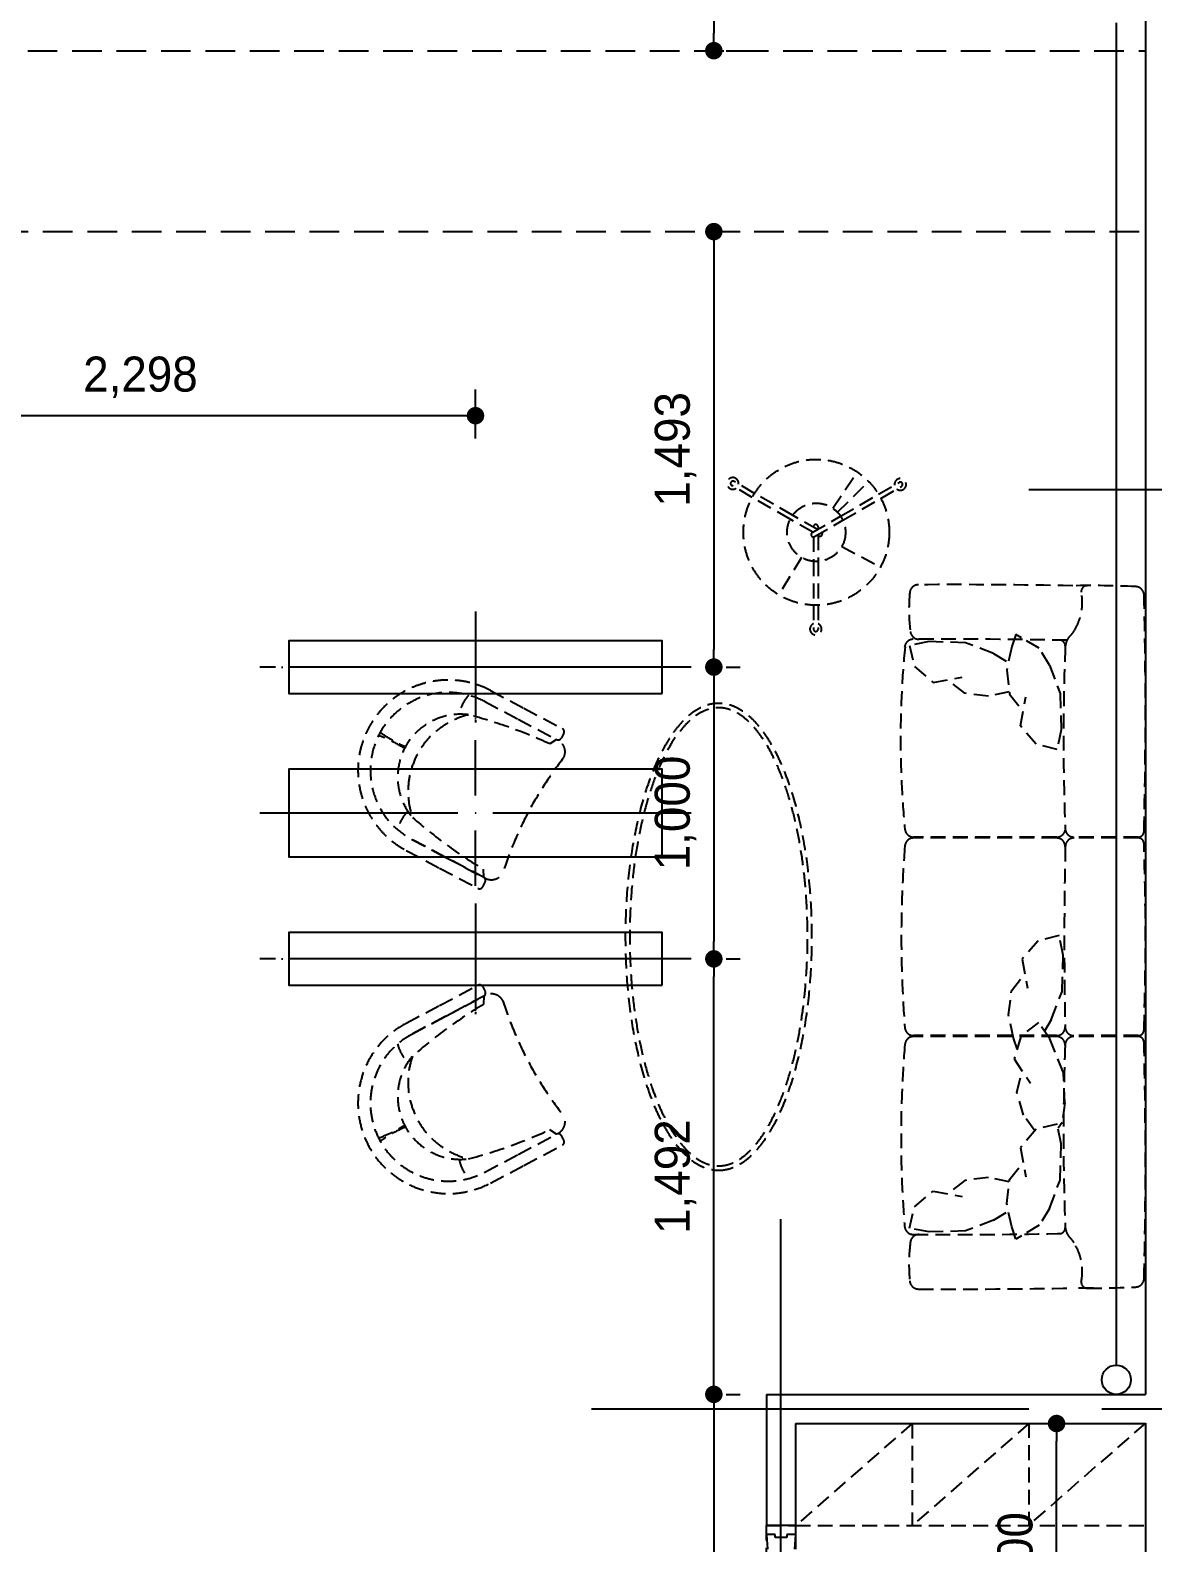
# Model space of a CAD drawing. Header units: millimetres. Extents: x -224448 to 1592092, y -164641 to 319001.
# Drawn here: x 95751 to 99600, y 154292 to 159476 of the extents above; entities that cross this region are included whole.
import ezdxf

# ---------------------------------------------------------------- set-up
doc = ezdxf.new("R2010")
doc.units = ezdxf.units.MM
for name, pattern in [('CEN', [62, 60, -1, 0, -1]), ('CENTER2', [1.125, 0.75, -0.125, 0.125, -0.125]), ('HIDDEN', [9.525, 6.35, -3.175]), ('HIDDENX2', [19.05, 12.7, -6.35])]:
    doc.linetypes.add(name, pattern=pattern)
doc.layers.get('Defpoints').update_dxf_attribs({"color": 35})
for name, color, linetype in [('ARREA', 1, 'Continuous'), ('DIM', 3, 'Continuous'), ('I-LIGHT', 1, 'Continuous'), ('I_FUR', 6, 'Continuous'), ('I_HAT', 8, 'Continuous'), ('I_WALL', 3, 'Continuous')]:
    doc.layers.add(name, color=color, linetype=linetype)
doc.styles.add('IABU-글꼴스타일', font='')
doc.styles.get('IABU-글꼴스타일').set_extended_font_data('HY울릉도L')
doc.dimstyles.new('IABC-100 (SUB)', dxfattribs={"dimscale": 60, "dimtxt": 2, "dimasz": 1, "dimexe": 1.5, "dimexo": 2, "dimgap": 1, "dimtad": 1, "dimdec": 0, "dimdsep": 46, "dimlunit": 6, "dimtxsty": 'IABU-글꼴스타일', "dimblk": '1234_Dot', "dimcen": 1, "dimclrd": 4, "dimclre": 4, "dimclrt": 7, "dimadec": 0, "dimazin": 0, "dimtfac": 1, "dimtdec": 0, "dimtix": 1, "dimtmove": 2, "dimatfit": 3, "dimldrblk": '1234_Dot', "dimfxl": 2, "dimtolj": 1, "dimtzin": 0, "dimarcsym": 0})

# ---------------------------------------------------------------- blocks, each defined once
blk = doc.blocks.new('J6')
at = {"layer": 'I_FUR', "color": 8, "linetype": 'HIDDEN', "ltscale": 8}
for p, q in [((142581, 43521.6), (142581, 44761.6)), ((142681, 44761.6), (142581, 43521.6)), ((142581, 44761.6), (142681, 43521.6)), ((142681, 44761.6), (142681, 43521.6))]:
    blk.add_line(p, q, dxfattribs=at)
for points in [[(142581, 44791.6), (142681, 44791.6), (142681, 44761.6), (142651, 44761.6), (142651, 44751.6), (142611, 44751.6), (142611, 44761.6), (142581, 44761.6), (142581, 44791.6)], [(142581, 43491.6), (142681, 43491.6), (142681, 43521.6), (142651, 43521.6), (142651, 43531.6), (142611, 43531.6), (142611, 43521.6), (142581, 43521.6), (142581, 43491.6)]]:
    blk.add_lwpolyline(points, close=True, dxfattribs=at)
blk = doc.blocks.new('j28')
at = {"layer": 'I-LIGHT', "linetype": 'CEN', "ltscale": 23}
blk.add_line((95850, 128400), (95850, 126920), dxfattribs=at)
at = {"layer": 'I-LIGHT', "linetype": 'CEN', "ltscale": 6}
blk.add_line((95660, 127660), (96040, 127660), dxfattribs=at)
at = {"layer": 'I-LIGHT', "linetype": 'Continuous'}
blk.add_lwpolyline([(95940, 128300), (95760, 128300), (95760, 127020), (95940, 127020)], close=True, dxfattribs=at)
blk = doc.blocks.new('1234_Dot')
at = {"color": 0, "linetype": 'ByBlock', "lineweight": -2}
blk.add_line((-0.5, 0), (-1, 0), dxfattribs=at)
at = {"color": 0, "linetype": 'ByBlock', "const_width": 0.5}
blk.add_lwpolyline([(-0.25, 0, 1), (0.25, 0, 1)], format="xyb", close=True, dxfattribs=at)
blk = doc.blocks.new('*D587')
at = {"layer": 'Defpoints', "color": 0, "ltscale": 50, "transparency": 16777216}
for p in [(97637.5, 161400.6), (98017.5, 159405.5), (98094.8, 159405.5)]:
    blk.add_point(p, dxfattribs=at)
at = {"layer": 'DIM', "color": 4, "lineweight": -2, "ltscale": 50, "transparency": 16777216}
for p, q in [((97757.5, 161400.6), (98184.8, 161400.6)), ((98094.8, 161340.6), (98094.8, 159465.5)), ((98137.5, 159405.5), (98184.8, 159405.5))]:
    blk.add_line(p, q, dxfattribs=at)
at = {"layer": 'DIM', "color": 4, "lineweight": -2, "ltscale": 50, "transparency": 16777216, "xscale": 60, "yscale": 60, "zscale": 60}
for p, rotation in [((98094.8, 161400.6), 90), ((98094.8, 159405.5), 270)]:
    blk.add_blockref('1234_Dot', p, dxfattribs=dict(at, rotation=rotation))
at = {"layer": 'DIM', "color": 7, "ltscale": 50, "transparency": 16777216, "insert": (97963.4, 160403), "char_height": 120, "attachment_point": 5, "rotation": 90, "style": 'IABU-글꼴스타일'}
blk.add_mtext('\\A1;1,995', dxfattribs=at)
blk = doc.blocks.new('*D588')
at = {"layer": 'Defpoints', "color": 0, "ltscale": 50, "transparency": 16777216}
for p in [(98017.5, 158785.5), (98017.5, 157293), (98094.8, 157293)]:
    blk.add_point(p, dxfattribs=at)
at = {"layer": 'DIM', "color": 4, "lineweight": -2, "ltscale": 50, "transparency": 16777216}
for p, q in [((98137.5, 158785.5), (98184.8, 158785.5)), ((98094.8, 158725.5), (98094.8, 157353)), ((98137.5, 157293), (98184.8, 157293))]:
    blk.add_line(p, q, dxfattribs=at)
at = {"layer": 'DIM', "color": 4, "lineweight": -2, "ltscale": 50, "transparency": 16777216, "xscale": 60, "yscale": 60, "zscale": 60}
for p, rotation in [((98094.8, 158785.5), 90), ((98094.8, 157293), 270)]:
    blk.add_blockref('1234_Dot', p, dxfattribs=dict(at, rotation=rotation))
at = {"layer": 'DIM', "color": 7, "ltscale": 50, "transparency": 16777216, "insert": (97963.4, 158039.2), "char_height": 120, "attachment_point": 5, "rotation": 90, "style": 'IABU-글꼴스타일'}
blk.add_mtext('\\A1;1,493', dxfattribs=at)
blk = doc.blocks.new('*D589')
at = {"layer": 'Defpoints', "color": 0, "ltscale": 50, "transparency": 16777216}
for p in [(98017.5, 154800.5), (97937.9, 152820.5), (98094.8, 152820.5)]:
    blk.add_point(p, dxfattribs=at)
at = {"layer": 'DIM', "color": 4, "lineweight": -2, "ltscale": 50, "transparency": 16777216}
for p, q in [((98137.5, 154800.5), (98184.8, 154800.5)), ((98094.8, 154740.5), (98094.8, 152880.5)), ((98057.9, 152820.5), (98184.8, 152820.5))]:
    blk.add_line(p, q, dxfattribs=at)
at = {"layer": 'DIM', "color": 4, "lineweight": -2, "ltscale": 50, "transparency": 16777216, "xscale": 60, "yscale": 60, "zscale": 60}
for p, rotation in [((98094.8, 154800.5), 90), ((98094.8, 152820.5), 270)]:
    blk.add_blockref('1234_Dot', p, dxfattribs=dict(at, rotation=rotation))
at = {"layer": 'DIM', "color": 7, "ltscale": 50, "transparency": 16777216, "insert": (97963.4, 153810.5), "char_height": 120, "attachment_point": 5, "rotation": 90, "style": 'IABU-글꼴스타일'}
blk.add_mtext('\\A1;1,980', dxfattribs=at)
blk = doc.blocks.new('*D607')
at = {"layer": 'Defpoints', "color": 0, "ltscale": 50, "transparency": 16777216}
for p in [(94979.9, 158154.6), (94979.9, 157956.6), (97277.5, 157956.6)]:
    blk.add_point(p, dxfattribs=at)
at = {"layer": 'DIM', "color": 4, "lineweight": -2, "ltscale": 50, "transparency": 16777216}
for p, q in [((94979.9, 158076.6), (94979.9, 158244.6)), ((97277.5, 158076.6), (97277.5, 158244.6)), ((97217.5, 158154.6), (95039.9, 158154.6))]:
    blk.add_line(p, q, dxfattribs=at)
at = {"layer": 'DIM', "color": 4, "lineweight": -2, "ltscale": 50, "transparency": 16777216, "xscale": 60, "yscale": 60, "zscale": 60, "rotation": 180}
blk.add_blockref('1234_Dot', (94979.9, 158154.6), dxfattribs=at)
at = {"layer": 'DIM', "color": 4, "lineweight": -2, "ltscale": 50, "transparency": 16777216, "xscale": 60, "yscale": 60, "zscale": 60}
blk.add_blockref('1234_Dot', (97277.5, 158154.6), dxfattribs=at)
at = {"layer": 'DIM', "color": 7, "ltscale": 50, "transparency": 16777216, "insert": (96128.7, 158286), "char_height": 120, "attachment_point": 5, "style": 'IABU-글꼴스타일'}
blk.add_mtext('\\A1;2,298', dxfattribs=at)
blk = doc.blocks.new('*D896')
at = {"layer": 'Defpoints', "color": 0, "ltscale": 50, "transparency": 16777216}
for p in [(99150, 154700.5), (99270, 154700.5), (99150, 153700.6)]:
    blk.add_point(p, dxfattribs=at)
at = {"layer": 'DIM', "color": 4, "lineweight": -2, "ltscale": 50, "transparency": 16777216}
for p, q in [((99270, 154700.5), (99360, 154700.5)), ((99270, 153760.6), (99270, 154640.5)), ((99270, 153700.6), (99360, 153700.6))]:
    blk.add_line(p, q, dxfattribs=at)
at = {"layer": 'DIM', "color": 4, "lineweight": -2, "ltscale": 50, "transparency": 16777216, "xscale": 60, "yscale": 60, "zscale": 60}
for p, rotation in [((99270, 154700.5), 90), ((99270, 153700.6), 270)]:
    blk.add_blockref('1234_Dot', p, dxfattribs=dict(at, rotation=rotation))
at = {"layer": 'DIM', "color": 7, "ltscale": 50, "transparency": 16777216, "insert": (99138.6, 154200.5), "char_height": 120, "attachment_point": 5, "rotation": 90, "style": 'IABU-글꼴스타일'}
blk.add_mtext('\\A1;1,000', dxfattribs=at)
blk = doc.blocks.new('*D902')
at = {"layer": 'Defpoints', "color": 0, "ltscale": 50, "transparency": 16777216}
for p in [(98017.5, 157293), (98017.5, 156293), (98094.8, 156293)]:
    blk.add_point(p, dxfattribs=at)
at = {"layer": 'DIM', "color": 4, "lineweight": -2, "ltscale": 50, "transparency": 16777216}
for p, q in [((98137.5, 157293), (98184.8, 157293)), ((98094.8, 157233), (98094.8, 156353)), ((98137.5, 156293), (98184.8, 156293))]:
    blk.add_line(p, q, dxfattribs=at)
at = {"layer": 'DIM', "color": 4, "lineweight": -2, "ltscale": 50, "transparency": 16777216, "xscale": 60, "yscale": 60, "zscale": 60}
for p, rotation in [((98094.8, 157293), 90), ((98094.8, 156293), 270)]:
    blk.add_blockref('1234_Dot', p, dxfattribs=dict(at, rotation=rotation))
at = {"layer": 'DIM', "color": 7, "ltscale": 50, "transparency": 16777216, "insert": (97963.4, 156793), "char_height": 120, "attachment_point": 5, "rotation": 90, "style": 'IABU-글꼴스타일'}
blk.add_mtext('\\A1;1,000', dxfattribs=at)
blk = doc.blocks.new('*D903')
at = {"layer": 'Defpoints', "color": 0, "ltscale": 50, "transparency": 16777216}
for p in [(98017.5, 156293), (98094.8, 156293), (98017.5, 154800.5)]:
    blk.add_point(p, dxfattribs=at)
at = {"layer": 'DIM', "color": 4, "lineweight": -2, "ltscale": 50, "transparency": 16777216}
for p, q in [((98137.5, 156293), (98184.8, 156293)), ((98094.8, 154860.5), (98094.8, 156233)), ((98137.5, 154800.5), (98184.8, 154800.5))]:
    blk.add_line(p, q, dxfattribs=at)
at = {"layer": 'DIM', "color": 4, "lineweight": -2, "ltscale": 50, "transparency": 16777216, "xscale": 60, "yscale": 60, "zscale": 60}
for p, rotation in [((98094.8, 156293), 90), ((98094.8, 154800.5), 270)]:
    blk.add_blockref('1234_Dot', p, dxfattribs=dict(at, rotation=rotation))
at = {"layer": 'DIM', "color": 7, "ltscale": 50, "transparency": 16777216, "insert": (97963.4, 155546.7), "char_height": 120, "attachment_point": 5, "rotation": 90, "style": 'IABU-글꼴스타일'}
blk.add_mtext('\\A1;1,492', dxfattribs=at)
blk = doc.blocks.new('j98')
at = {"layer": 'I-LIGHT'}
for p, q in [((95797.1, 141105.6), (95797.1, 140425.6)), ((95547.1, 140365.6), (95737.1, 140365.6)), ((95797.1, 140365.6), (95796.1, 140365.6)), ((95797.1, 140366.6), (95797.1, 140364.6)), ((95797.1, 140365.6), (95798.1, 140365.6)), ((95857.1, 140365.6), (96047.1, 140365.6)), ((95797.1, 140305.6), (95797.1, 139625.6))]:
    blk.add_line(p, q, dxfattribs=at)
at = {"layer": 'I-LIGHT', "linetype": 'Continuous'}
blk.add_lwpolyline([(95647.1, 139725.6), (95947.1, 139725.6), (95947.1, 141005.6), (95647.1, 141005.6)], close=True, dxfattribs=at)

msp = doc.modelspace()

# ---------------------------------------------------------------- hatches: boundary and pattern name
at = {"layer": 'I_HAT'}
h = msp.add_hatch(dxfattribs=at)
h.set_pattern_fill('ANSI31', color=256, scale=10)
h.set_pattern_definition([(45, (-33519.093, 10146.922), (-22.4506403, 22.4506403), [])])
h.paths.add_polyline_path([(94879.894, 159405.492), (94556.894, 159405.492), (94556.894, 158885.492), (94879.894, 158885.492)])
h.paths.add_polyline_path([(94876.894, 152780.492), (94556.894, 152780.492), (94556.894, 152600.492), (94876.894, 152600.492)])
h.paths.add_polyline_path([(94876.894, 152600.492), (94556.894, 152600.492), (94556.894, 152500.492), (94876.894, 152500.492)])
h.paths.add_polyline_path([(94876.894, 152500.412), (94556.894, 152500.412), (94556.894, 152495.728), (94876.894, 152495.728)])
h.paths.add_polyline_path([(94876.894, 152495.728), (94556.894, 152495.728), (94556.894, 152477.374), (94876.894, 152477.374)])
h.paths.add_polyline_path([(94876.894, 152477.374), (94556.894, 152477.374), (94556.894, 152473.374), (94876.894, 152473.374)])
h.paths.add_polyline_path([(94876.894, 152473.374), (94556.894, 152473.374), (94556.894, 152455.728), (94876.894, 152455.728)])
h.paths.add_polyline_path([(94876.894, 152455.728), (94556.894, 152455.728), (94556.894, 152400.492), (94876.894, 152400.492)])
h.paths.add_polyline_path([(94349.998, 155574.42), (94349.998, 156091.563), (94147.141, 156091.563), (94147.141, 155574.42)], flags=9)
h.paths.add_polyline_path([(94349.998, 152402.706), (94349.998, 152771.277), (94169.998, 152771.277), (94169.998, 152402.706)], flags=9)
h.paths.add_polyline_path([(102438.934, 158775.865), (103025.111, 158775.865), (103025.111, 158955.36), (102438.934, 158955.36)], flags=9)
h.paths.add_polyline_path([(100657.81, 158666.981), (101575.919, 158666.981), (101575.919, 159039.684), (100657.81, 159039.684)], flags=9)
h.paths.add_polyline_path([(100030.26, 163496.715), (101221.072, 163496.715), (101221.072, 163869.418), (100030.26, 163869.418)], flags=9)
h.paths.add_polyline_path([(94623.684, 163540.812), (95541.793, 163540.812), (95541.793, 163913.515), (94623.684, 163913.515)], flags=9)
h.paths.add_polyline_path([(96841.644, 154904.292), (97487.05, 154904.292), (97487.05, 155276.995), (96841.644, 155276.995)], flags=9)
h.paths.add_polyline_path([(96608.495, 154377.695), (97235.435, 154377.695), (97235.435, 154589.262), (96608.495, 154589.262)], flags=9)
h.paths.add_polyline_path([(96607.383, 154580.284), (98204.546, 154580.284), (98204.546, 154785.807), (96607.383, 154785.807)], flags=9)
h.paths.add_polyline_path([(92151.227, 160624.65), (93685.582, 160624.65), (93685.582, 161522.46), (92151.227, 161522.46)], flags=9)
h.paths.add_polyline_path([(89835.147, 157215.883), (90931.071, 157215.883), (90931.071, 157619.778), (89835.147, 157619.778)], flags=9)
h.paths.add_polyline_path([(98748.771, 157665.883), (99844.695, 157665.883), (99844.695, 158069.778), (98748.771, 158069.778)], flags=9)
h.paths.add_polyline_path([(101314.622, 153450.883), (102121.551, 153450.883), (102121.551, 153854.777), (101314.622, 153854.777)], flags=9)
h.paths.add_polyline_path([(100499.644, 152695.883), (101306.574, 152695.883), (101306.574, 153099.777), (100499.644, 153099.777)], flags=9)
h.paths.add_polyline_path([(101438.608, 163499.849), (102092.276, 163499.849), (102092.276, 163903.2), (101438.608, 163903.2)], flags=9)
h.paths.add_polyline_path([(100232.025, 161286.818), (100962.324, 161286.818), (100962.324, 161690.713), (100232.025, 161690.713)], flags=9)
h.paths.add_polyline_path([(91879.925, 162743.645), (92975.849, 162743.645), (92975.849, 163147.539), (91879.925, 163147.539)], flags=9)

# ---------------------------------------------------------------- linework, layer by layer
at = {"layer": 'ARREA', "color": 1, "linetype": 'CENTER2', "ltscale": 2000}
for p, q in [((102924.894, 157900.492), (98974.894, 157900.492)), ((98324.894, 151900.492), (98324.894, 155400.492)), ((97674.894, 154750.492), (100274.894, 154750.492))]:
    msp.add_line(p, q, dxfattribs=at)
at = {"layer": 'I_FUR'}
msp.add_line((99474.894, 159500.492), (99474.894, 154900.492), dxfattribs=at)
at = {"layer": 'I_FUR', "color": 8, "linetype": 'HIDDENX2', "ltscale": 8}
for p, q in [((94979.894, 159405.492), (99574.894, 159405.492)), ((94879.894, 158785.492), (99574.894, 158785.492))]:
    msp.add_line(p, q, dxfattribs=at)
at = {"layer": 'I_FUR', "color": 8, "linetype": 'HIDDEN', "ltscale": 8}
for p, q in [((98503.016, 157837.205), (98586.53, 157961.813)), ((98226.68, 157874.57), (98155.97, 157915.395)), ((98234.772, 157888.349), (98163.959, 157929.232)), ((98518.745, 157823.737), (98625.903, 157928.71)), ((98659.562, 157885.197), (98730.272, 157926.021)), ((98667.449, 157871.3), (98738.261, 157912.183)), ((98356.682, 157799.514), (98226.68, 157874.57)), ((98364.928, 157813.203), (98234.772, 157888.349)), ((98529.561, 157810.14), (98659.562, 157885.197)), ((98537.292, 157796.154), (98667.449, 157871.3)), ((98433.919, 157754.921), (98356.682, 157799.514)), ((98449.897, 157764.146), (98364.928, 157813.203)), ((98432.142, 157753.896), (98529.561, 157810.14)), ((98440.131, 157740.058), (98537.292, 157796.154)), ((98436.337, 157775.202), (98436.337, 157771.975)), ((98436.346, 157738.99), (98436.346, 157655.407)), ((98455.006, 157742.747), (98449.897, 157745.696)), ((98452.324, 157773.668), (98452.324, 157765.547)), ((98452.324, 157744.295), (98452.324, 157655.11)), ((98533.727, 157706.579), (98666.009, 157635.846)), ((98395.44, 157668.755), (98317.59, 157540.533)), ((98436.346, 157655.407), (98436.346, 157505.115)), ((98452.324, 157655.11), (98452.324, 157504.996)), ((98436.346, 157505.115), (98436.346, 157423.348)), ((98452.324, 157504.996), (98452.324, 157423.348)), ((98832.94, 157380.251), (98765.191, 157366.711)), ((98957.583, 157376.641), (98832.94, 157380.251)), ((99054.211, 157339.632), (98957.583, 157376.641)), ((99130.23, 157404.809), (99116.333, 157363.087)), ((99149.725, 157393.265), (99130.23, 157404.809)), ((99210.456, 157357.304), (99149.725, 157393.265)), ((98765.191, 157366.711), (98783.222, 157294.499)), ((99054.211, 157339.632), (99104.772, 157309.164)), ((99116.333, 157363.087), (99099.017, 157282.322)), ((99245.348, 157299.4), (99210.456, 157357.304)), ((98783.222, 157294.499), (98846.422, 157240.339)), ((99099.017, 157282.322), (99109.04, 157200.317)), ((99245.348, 157299.4), (99282.357, 157202.772)), ((98846.422, 157240.339), (98945.786, 157258.392)), ((98955.128, 157203.323), (98896.104, 157249.365)), ((97309.248, 157175.078), (97423.622, 157114.624)), ((97329.12, 157212.674), (97443.493, 157152.221)), ((99037.133, 157193.3), (98955.128, 157203.323)), ((99108.04, 157208.503), (99037.133, 157193.3)), ((99109.04, 157200.317), (99155.082, 157141.293)), ((99146.056, 157091.611), (99164.109, 157190.975)), ((99282.357, 157202.772), (99285.968, 157078.129)), ((97443.493, 157152.221), (97575.374, 157082.514)), ((97423.622, 157114.624), (97555.502, 157044.918)), ((97580.438, 157066.095), (97571.922, 157049.982)), ((99200.215, 157028.411), (99146.056, 157091.611)), ((99285.968, 157078.129), (99272.428, 157010.38)), ((97555.502, 157044.918), (97532.344, 157029.673)), ((99272.428, 157010.38), (99200.215, 157028.411)), ((97059.43, 156702.438), (97173.804, 156641.985)), ((97173.804, 156641.985), (97059.43, 156702.438)), ((99269.713, 156707.343), (98779.774, 156707.343)), ((99270.367, 156710.343), (98779.808, 156710.343)), ((99549.897, 156710.343), (99329.656, 156710.343)), ((99549.897, 156707.343), (99330.057, 156707.343)), ((97039.558, 156664.842), (97153.932, 156604.389)), ((97153.932, 156604.389), (97285.812, 156534.682)), ((97173.804, 156641.985), (97305.684, 156572.278)), ((97311.146, 156569.391), (97173.804, 156641.985)), ((97305.684, 156572.278), (97305.236, 156600.001)), ((97302.232, 156539.746), (97310.748, 156555.859)), ((99206.698, 156355.354), (99152.538, 156292.154)), ((99278.911, 156373.385), (99206.698, 156355.354)), ((99292.45, 156305.636), (99278.911, 156373.385)), ((99152.538, 156292.154), (99170.591, 156192.79)), ((99288.84, 156180.993), (99292.45, 156305.636)), ((99115.523, 156183.448), (99161.565, 156242.472)), ((97153.932, 156132.797), (97285.812, 156202.504)), ((97302.232, 156197.44), (97310.748, 156181.327)), ((97039.558, 156072.344), (97153.932, 156132.797)), ((97311.146, 156167.795), (97173.804, 156095.201)), ((97173.804, 156095.201), (97305.684, 156164.907)), ((97305.684, 156164.907), (97305.236, 156137.185)), ((99105.499, 156101.443), (99115.523, 156183.448)), ((99251.831, 156084.365), (99288.84, 156180.993)), ((97059.43, 156034.748), (97173.804, 156095.201)), ((97173.804, 156095.201), (97059.43, 156034.748)), ((99122.816, 156020.678), (99105.499, 156101.443)), ((99251.831, 156084.365), (99228.52, 156045.681)), ((99269.713, 156029.843), (98779.774, 156029.843)), ((99148.879, 156030.072), (99124.311, 155950.549)), ((99207.971, 156075.326), (99148.879, 156030.072)), ((99247.33, 156018.546), (99207.971, 156075.326)), ((99549.897, 156029.843), (99329.608, 156029.843)), ((99269.473, 156026.843), (98779.793, 156026.843)), ((99134.831, 155984.602), (99122.816, 156020.678)), ((99293.572, 155902.741), (99247.33, 156018.546)), ((99549.897, 156026.843), (99329.216, 156026.843)), ((99124.311, 155950.549), (99180.38, 155866.554)), ((99133.565, 155836.087), (99152.345, 155908.551)), ((99298.03, 155799.364), (99293.572, 155902.741)), ((99156.97, 155756.857), (99133.565, 155836.087)), ((99298.03, 155799.364), (99289.035, 155732.361)), ((99195.354, 155703.101), (99156.97, 155756.857)), ((99272.428, 155726.805), (99200.215, 155708.775)), ((99285.968, 155659.057), (99272.428, 155726.805)), ((99289.035, 155732.361), (99275.147, 155713.205)), ((97423.622, 155622.561), (97555.502, 155692.268)), ((97555.502, 155692.268), (97532.344, 155707.513)), ((97580.438, 155671.091), (97571.922, 155687.204)), ((99200.215, 155708.775), (99146.056, 155645.575)), ((97309.248, 155562.108), (97423.622, 155622.561)), ((97443.493, 155584.965), (97575.374, 155654.672)), ((99146.056, 155645.575), (99164.109, 155546.211)), ((99282.357, 155534.414), (99285.968, 155659.057)), ((97329.12, 155524.512), (97443.493, 155584.965)), ((99109.04, 155536.868), (99155.082, 155595.893)), ((98955.128, 155533.862), (98896.104, 155487.82)), ((99037.133, 155543.886), (98955.128, 155533.862)), ((99108.04, 155528.683), (99037.133, 155543.886)), ((99099.017, 155454.864), (99109.04, 155536.868)), ((99245.348, 155437.786), (99282.357, 155534.414)), ((98783.222, 155442.687), (98846.422, 155496.847)), ((98846.422, 155496.847), (98945.786, 155478.794)), ((98765.191, 155370.474), (98783.222, 155442.687)), ((99054.211, 155397.554), (99104.772, 155428.021)), ((99116.333, 155374.098), (99099.017, 155454.864)), ((99245.348, 155437.786), (99210.456, 155379.881)), ((98832.94, 155356.934), (98765.191, 155370.474)), ((98957.583, 155360.545), (98832.94, 155356.934)), ((99054.211, 155397.554), (98957.583, 155360.545)), ((99130.23, 155332.377), (99116.333, 155374.098)), ((99210.456, 155379.881), (99149.725, 155343.92)), ((99149.725, 155343.92), (99130.23, 155332.377)), ((99396.347, 155164.688), (99325.401, 155164.888)), ((98774.894, 154700.492), (98374.894, 154350.492)), ((98774.894, 154700.492), (98774.894, 154350.492)), ((99174.894, 154700.492), (98774.894, 154350.492)), ((99174.894, 154702.117), (99174.894, 154352.117)), ((99574.894, 154702.117), (99174.894, 154352.117)), ((98374.894, 154350.492), (99574.894, 154350.492))]:
    msp.add_line(p, q, dxfattribs=at)
for radius in [250, 100]:
    msp.add_circle((98446.189, 157754.921), radius, dxfattribs=at)
at = {"layer": 'I_FUR'}
msp.add_circle((99474.894, 154850.492), 50, dxfattribs=at)
at = {"layer": 'I_FUR', "color": 8, "linetype": 'HIDDEN', "ltscale": 8}
for centre, radius, start, end in [((98159.83, 157922.392), 20, 353.541924, 306.453965), ((98159.965, 157922.313), 7.989, 60, 240), ((98734.402, 157919.179), 20, 233.541924, 186.453965), ((98734.267, 157919.102), 7.989, 300, 120), ((98436.137, 157746.977), 7.989, 120, 300), ((98444.25, 157773.602), 8.074, 0.47147, 168.568434), ((98459, 157749.665), 7.989, 240, 38.017876), ((99377.787, 157490.446), 613.838, 174.648224, 187.04177), ((98796.526, 157545.266), 30, 88.932719, 175.348657), ((98914.224, 135148.527), 22427.039, 88.9494791, 90.2992637), ((99386.049, 154174.842), 3397.497, 87.400621, 91.022824), ((99176.586, 157514.296), 181.717, 327.587758, 11.415637), ((99374.629, 157552.032), 20, 90.021158, 185.078225), ((99540.133, 157538.843), 30, 1.384739, 90), ((82839.546, 157139.401), 16735.351, 358.5993938, 1.3684463), ((98444.334, 157423.192), 20, 113.541924, 66.453965), ((98444.335, 157423.348), 7.989, 180, 0), ((98778.816, 157358.3), 30, 90.297584, 175.155252), ((98798.408, 157418.392), 30, 186.119733, 271.062462), ((98900.576, 135574.742), 21813.898, 88.9352825, 90.3202211), ((99279.897, 157365.343), 20, 0, 90), ((99359.673, 157358.224), 60, 133.42327, 177.733177), ((99277.187, 157445.379), 60, 313.42327, 331.65673), ((101967.36, 157047.754), 3232.341, 174.423267, 185.511236), ((107434.456, 157049.01), 8140.676, 177.7945482, 182.1810263), ((97184.339, 156938.758), 309.825, 62.140903, 242.140903), ((97184.339, 156938.758), 267.3, 62.140903, 242.140903), ((97359.991, 157102.904), 141.633, 138.460307, 168.430553), ((97225.521, 156916.504), 214.849, 82.438282, 220.195989), ((97316.376, 156866.797), 270.039, 103.400314, 199.233957), ((96831.016, 155511.018), 1672.774, 65.212101, 75.360249), ((97214.563, 157433.567), 449.594, 234.121696, 246.797299), ((97569.696, 157071.772), 12.15, 332.140903, 62.140903), ((96792.513, 156635.077), 449.594, 57.48629, 70.160109), ((97561.18, 157055.66), 12.15, 242.140903, 332.140903), ((97540.146, 157002.644), 44.55, 332.140903, 62.140903), ((98562.985, 156210.062), 1250.119, 141.876962, 162.404844), ((97147.647, 156701.163), 141.633, 136.163905, 165.821499), ((98165.034, 158034.895), 1672.774, 228.718714, 239.069704), ((98779.774, 156677.343), 30, 90, 175.616853), ((98779.808, 156740.343), 30, 185.788853, 270), ((99269.713, 156677.343), 30, 358.987823, 90), ((99270.367, 156740.343), 30, 270, 348.946071), ((99329.656, 156740.343), 30, 182.181026, 270), ((99330.057, 156677.343), 30, 90, 178.711912), ((99549.897, 156730.343), 20, 270, 0), ((99549.897, 156687.343), 20, 0, 90), ((102681.051, 156368.593), 3943.475, 175.476079, 184.523921), ((113520.346, 156358.272), 14223.876, 178.7119123, 181.2047439), ((89412.241, 156368.593), 10162.656, 358.2026328, 1.7973672), ((97300.007, 156561.536), 12.15, 332.140903, 62.140903), ((97331.964, 156608.778), 44.55, 242.140903, 332.140903), ((97291.49, 156545.424), 12.15, 242.140903, 332.140903), ((97291.49, 156191.762), 12.15, 27.859097, 117.859097), ((98165.034, 154702.291), 1672.774, 120.930296, 131.281286), ((97300.007, 156175.649), 12.15, 297.859097, 27.859097), ((97331.964, 156128.408), 44.55, 27.859097, 117.859097), ((98562.985, 156527.124), 1250.119, 197.595156, 218.123038), ((97184.339, 155798.428), 309.825, 117.859097, 297.859097), ((97184.339, 155798.428), 267.3, 117.859097, 297.859097), ((98779.774, 156059.843), 30, 184.383147, 270), ((99269.713, 156059.843), 30, 270, 1.012177), ((99329.608, 156059.843), 30, 181.204744, 270), ((99549.897, 156049.843), 20, 270, 0), ((97147.647, 156036.023), 141.633, 194.178501, 223.836095), ((102540.053, 155681.675), 3803.445, 175.20701, 184.611961), ((98779.793, 155996.843), 30, 90, 174.965074), ((99269.473, 155996.843), 30, 357.75208, 90), ((107707.677, 155693.557), 8413.949, 177.9268936, 182.1623493), ((99329.216, 155996.843), 30, 90, 177.926894), ((99549.897, 156006.843), 20, 0, 90), ((82819.09, 155597.535), 16755.807, 358.632371, 1.3997509), ((97225.521, 155820.682), 214.849, 139.804011, 277.561718), ((97316.376, 155870.389), 270.039, 160.766043, 256.599686), ((96792.513, 156102.109), 449.594, 289.839891, 302.51371), ((97540.146, 155734.542), 44.55, 297.859097, 27.859097), ((97214.563, 155303.619), 449.594, 113.202701, 125.878304), ((96831.016, 157226.168), 1672.774, 284.639751, 294.787899), ((97561.18, 155681.526), 12.15, 27.859097, 117.859097), ((97569.696, 155665.413), 12.15, 297.859097, 27.859097), ((97359.991, 155634.281), 141.633, 191.569447, 221.539693), ((98778.816, 155378.385), 30, 184.844748, 269.702416), ((99279.897, 155371.343), 20, 270, 0), ((99359.673, 155378.462), 60, 182.266823, 226.57673), ((99377.787, 155246.24), 613.838, 172.95823, 185.351776), ((98798.408, 155318.294), 30, 88.937538, 173.880267), ((98900.576, 177161.943), 21813.898, 269.6797789, 271.0647175), ((99277.187, 155291.306), 60, 28.34327, 46.57673), ((99176.586, 155222.39), 181.717, 348.584363, 32.412242), ((98796.526, 155191.419), 30, 184.651343, 271.067281), ((98914.224, 177588.158), 22427.039, 269.7007363, 271.0505209), ((99374.629, 155184.653), 20, 174.921775, 269.978842), ((99376.287, 158804.337), 3639.684, 269.973787, 272.580123), ((99540.133, 155198.343), 30, 270, 358.615261)]:
    msp.add_arc(centre, radius, start, end, dxfattribs=at)
at = {"layer": 'I_FUR', "color": 8, "linetype": 'HIDDEN', "ltscale": 8, "extrusion": (0, 0, -1)}
msp.add_ellipse((98111.27, 156368.593), major_axis=(0, -800), ratio=0.4, dxfattribs=at)
at = {"layer": 'I_FUR', "color": 8, "linetype": 'HIDDEN', "ltscale": 8}
msp.add_open_spline([(98111.27, 155583.593), (98102.229, 155583.593), (98093.187, 155584.674), (98075.026, 155589.046), (98065.906, 155592.341), (98047.613, 155601.232), (98038.442, 155606.83), (98020.159, 155620.371), (98011.049, 155628.314), (97993.032, 155646.515), (97984.125, 155656.773), (97966.648, 155679.521), (97958.078, 155692.011), (97941.394, 155719.103), (97933.28, 155733.705), (97917.607, 155764.877), (97910.049, 155781.447), (97895.577, 155816.392), (97888.664, 155834.768), (97872.787, 155881.25), (97864.194, 155910.191), (97848.648, 155970.803), (97841.695, 156002.474), (97829.571, 156067.937), (97824.401, 156101.73), (97815.945, 156170.79), (97812.66, 156206.058), (97808.041, 156277.4), (97806.706, 156313.473), (97806.015, 156385.74), (97806.658, 156421.933), (97809.908, 156493.755), (97812.515, 156529.382), (97819.642, 156599.394), (97824.162, 156633.778), (97835.026, 156700.647), (97841.369, 156733.132), (97855.749, 156795.582), (97863.786, 156825.545), (97881.387, 156882.371), (97890.952, 156909.233), (97911.398, 156959.328), (97922.28, 156982.561), (97945.105, 157024.936), (97957.048, 157044.077), (97978.781, 157073.915), (97988.417, 157085.539), (98007.952, 157106.059), (98017.852, 157114.953), (98037.734, 157129.964), (98047.715, 157136.082), (98065.676, 157144.664), (98073.667, 157147.61), (98089.59, 157151.794), (98097.522, 157153.034), (98113.367, 157153.851), (98121.283, 157153.428), (98137.157, 157150.905), (98145.117, 157148.803), (98161.097, 157142.863), (98169.115, 157139.024), (98185.161, 157129.558), (98193.188, 157123.931), (98209.164, 157110.88), (98217.112, 157103.456), (98232.836, 157086.838), (98240.611, 157077.646), (98255.898, 157057.551), (98263.41, 157046.65), (98281.359, 157018.003), (98291.609, 156999.37), (98311.188, 156958.994), (98320.518, 156937.25), (98338.086, 156890.995), (98346.325, 156866.484), (98361.571, 156815.072), (98368.579, 156788.171), (98381.247, 156732.395), (98386.908, 156703.518), (98396.792, 156644.228), (98401.015, 156613.814), (98407.956, 156551.908), (98410.675, 156520.416), (98414.565, 156456.829), (98415.736, 156424.734), (98416.514, 156360.424), (98416.12, 156328.208), (98413.773, 156264.141), (98411.819, 156232.289), (98406.384, 156169.429), (98402.902, 156138.421), (98394.464, 156077.715), (98389.508, 156048.018), (98378.202, 155990.385), (98371.851, 155962.449), (98357.857, 155908.764), (98350.214, 155883.015), (98333.765, 155834.102), (98324.959, 155810.937), (98306.337, 155767.553), (98296.521, 155747.334), (98276.067, 155710.16), (98265.429, 155693.206), (98243.554, 155662.827), (98232.318, 155649.404), (98211.991, 155628.782), (98202.966, 155620.863), (98184.849, 155607.33), (98175.759, 155601.715), (98157.627, 155592.752), (98148.585, 155589.402), (98130.58, 155584.883), (98121.616, 155583.711), (98112.194, 155583.596), (98111.732, 155583.593), (98111.27, 155583.593)], degree=3, knots=[0, 0, 0, 0, 0.09600649, 0.09600649, 0.19201297, 0.19201297, 0.28801946, 0.28801946, 0.38402594, 0.38402594, 0.48003243, 0.48003243, 0.57603892, 0.57603892, 0.6720454, 0.6720454, 0.76805189, 0.76805189, 0.86405837, 0.86405837, 1.00062299, 1.00062299, 1.13718762, 1.13718762, 1.27375224, 1.27375224, 1.41031686, 1.41031686, 1.54688148, 1.54688148, 1.6834461, 1.6834461, 1.82001073, 1.82001073, 1.95657535, 1.95657535, 2.09313997, 2.09313997, 2.22970459, 2.22970459, 2.36626921, 2.36626921, 2.50283384, 2.50283384, 2.63939846, 2.63939846, 2.74384713, 2.74384713, 2.8482958, 2.8482958, 2.95274448, 2.95274448, 3.03685881, 3.03685881, 3.12097315, 3.12097315, 3.20508749, 3.20508749, 3.28920182, 3.28920182, 3.37331616, 3.37331616, 3.45743049, 3.45743049, 3.54154483, 3.54154483, 3.62565917, 3.62565917, 3.7097735, 3.7097735, 3.83132371, 3.83132371, 3.95287391, 3.95287391, 4.07442411, 4.07442411, 4.19597431, 4.19597431, 4.31752452, 4.31752452, 4.43907472, 4.43907472, 4.56062492, 4.56062492, 4.68217512, 4.68217512, 4.80372533, 4.80372533, 4.92527553, 4.92527553, 5.04682573, 5.04682573, 5.16837593, 5.16837593, 5.28992614, 5.28992614, 5.41147634, 5.41147634, 5.53302654, 5.53302654, 5.65457675, 5.65457675, 5.77612695, 5.77612695, 5.89767715, 5.89767715, 5.99282815, 5.99282815, 6.08797914, 6.08797914, 6.18313014, 6.18313014, 6.27828113, 6.27828113, 6.28318531, 6.28318531, 6.28318531, 6.28318531], dxfattribs=at)
at = {"layer": 'I_WALL'}
for p, q in [((99574.894, 159600.492), (99574.894, 154800.492)), ((98274.894, 154800.492), (98274.894, 154350.492)), ((98274.894, 154800.492), (99574.894, 154800.492)), ((98374.894, 154700.492), (98374.894, 154350.492)), ((98374.894, 154700.492), (99574.894, 154700.492)), ((99574.894, 154702.117), (99574.894, 153950.492)), ((98374.894, 154350.492), (98274.894, 154350.492))]:
    msp.add_line(p, q, dxfattribs=at)

# ---------------------------------------------------------------- block references
for name, p, rotation in [('j28', (-30382.5, 253142.992), 270), ('j98', (237643.088, 60995.94), 90), ('j28', (-30382.5, 252142.992), 270)]:
    msp.add_blockref(name, p, dxfattribs=dict(rotation=rotation))
at = {"layer": 'I_HAT'}
msp.add_blockref('J6', (-44306.074, 109558.858), dxfattribs=at)

# ---------------------------------------------------------------- dimensions: what is measured, and where the dimension line sits
at = {"layer": 'DIM', "ltscale": 50}
for base, p1, p2, picture, middle in [((98094.827, 159405.492), (97637.5, 161400.599), (98017.5, 159405.492), '*D587', (97963.398, 160403.045)), ((98094.826962876, 157292.99166178), (98017.5, 158785.49166178), (98017.5, 157292.99166178), '*D588', (97963.398391448, 158039.24166178)), ((98094.827, 156292.992), (98017.5, 157292.992), (98017.5, 156292.992), '*D902', (97963.398, 156792.992)), ((98094.800138651, 156292.99166178), (98017.5, 154800.491661781), (98017.5, 156292.99166178), '*D903', (97963.371567222, 155546.74166178)), ((98094.827, 152820.492), (98017.5, 154800.492), (97937.855, 152820.492), '*D589', (97963.398, 153810.492)), ((99270, 154700.492), (99150, 153700.584), (99150, 154700.492), '*D896', (99138.571, 154200.538))]:
    dim = msp.add_linear_dim(base=base, p1=p1, p2=p2, angle=90, dimstyle='IABC-100 (SUB)', dxfattribs=at)
    dim.commit()
    dim.dimension.update_dxf_attribs({"geometry": picture, "text_midpoint": middle})
dim = msp.add_linear_dim(base=(94979.894, 158154.569), p1=(97277.5, 157956.584), p2=(94979.894, 157956.584), dimstyle='IABC-100 (SUB)', dxfattribs=at)
dim.commit()
dim.dimension.update_dxf_attribs({"geometry": '*D607', "text_midpoint": (96128.697, 158285.998)})

doc.saveas('drawing.dxf')
